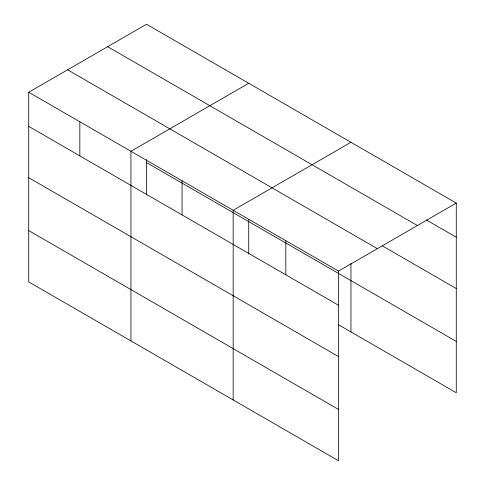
<?xml version="1.0" encoding="UTF-8"?>
<svg xmlns="http://www.w3.org/2000/svg" width="485" height="485" viewBox="0 0 485 485"><rect width="100%" height="100%" fill="white"/><g stroke="black" fill="none" stroke-linecap="round" stroke-linejoin="round"><path stroke-width="0.73" d="M338.494 356.554L338.494 271.097L28.724 92.253L28.724 281.906L338.494 460.75L338.494 356.554L28.724 177.704M338.506 324.75L456.276 392.747L456.276 203.094L146.506 24.25L28.724 92.253M248.732 83.268L130.944 151.272L130.944 340.925M350.958 142.287L233.17 210.29L233.17 399.943M338.494 271.097L456.276 203.094M426.37 219.96L456.276 237.226M107.64 46.693L417.409 225.537M382.162 245.756L456.276 288.551M67.591 69.81L377.36 248.653M146.506 162.578L456.276 341.428M28.724 126.385L338.494 305.229M28.724 230.581L338.494 409.431M350.958 263.246L350.958 331.94M285.829 240.693L285.829 274.825M248.732 219.335L248.732 254.055M182.057 180.784L182.057 214.916M146.506 159.559L146.506 195.037M79.831 121.765L79.831 155.897"/></g></svg>
